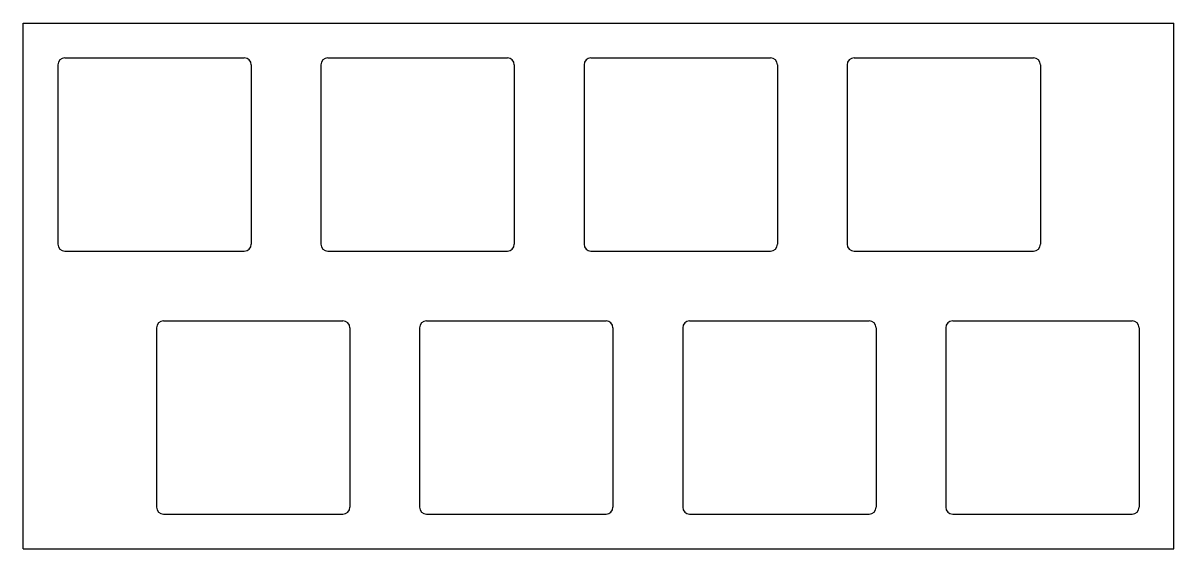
# Model space of a CAD drawing. Header units: millimetres. Extents: x 0 to 83.3, y -114.3 to -76.2.
import ezdxf

# ---------------------------------------------------------------- set-up
doc = ezdxf.new("R2010")
doc.units = ezdxf.units.MM

msp = doc.modelspace()

# ---------------------------------------------------------------- linework, layer by layer
for p, q in [((0, -76.2), (83.34375, -76.2)), ((0, -114.3), (0, -76.2)), ((83.34375, -114.3), (83.34375, -76.2)), ((3.025, -78.725), (16.025, -78.725)), ((22.075, -78.725), (35.075, -78.725)), ((41.125, -78.725), (54.125, -78.725)), ((60.175, -78.725), (73.175, -78.725)), ((2.525, -79.225), (2.525, -92.225)), ((16.525, -79.225), (16.525, -92.225)), ((21.575, -79.225), (21.575, -92.225)), ((35.575, -79.225), (35.575, -92.225)), ((40.625, -79.225), (40.625, -92.225)), ((54.625, -79.225), (54.625, -92.225)), ((59.675, -79.225), (59.675, -92.225)), ((73.675, -79.225), (73.675, -92.225)), ((3.025, -92.725), (16.025, -92.725)), ((22.075, -92.725), (35.075, -92.725)), ((41.125, -92.725), (54.125, -92.725)), ((60.175, -92.725), (73.175, -92.725)), ((9.66875, -98.275), (9.66875, -111.275)), ((10.16875, -97.775), (23.16875, -97.775)), ((23.66875, -98.275), (23.66875, -111.275)), ((28.71875, -98.275), (28.71875, -111.275)), ((29.21875, -97.775), (42.21875, -97.775)), ((42.71875, -98.275), (42.71875, -111.275)), ((47.76875, -98.275), (47.76875, -111.275)), ((48.26875, -97.775), (61.26875, -97.775)), ((61.76875, -98.275), (61.76875, -111.275)), ((66.81875, -98.275), (66.81875, -111.275)), ((67.31875, -97.775), (80.31875, -97.775)), ((80.81875, -98.275), (80.81875, -111.275)), ((10.16875, -111.775), (23.16875, -111.775)), ((29.21875, -111.775), (42.21875, -111.775)), ((48.26875, -111.775), (61.26875, -111.775)), ((67.31875, -111.775), (80.31875, -111.775)), ((0, -114.3), (83.34375, -114.3))]:
    msp.add_line(p, q)
for centre, start, end in [((3.025, -79.225), 90, 180), ((16.025, -79.225), 0, 90), ((22.075, -79.225), 90, 180), ((35.075, -79.225), 0, 90), ((41.125, -79.225), 90, 180), ((54.125, -79.225), 0, 90), ((60.175, -79.225), 90, 180), ((73.175, -79.225), 0, 90), ((3.025, -92.225), 180, 270), ((16.025, -92.225), 270, 0), ((22.075, -92.225), 180, 270), ((35.075, -92.225), 270, 0), ((41.125, -92.225), 180, 270), ((54.125, -92.225), 270, 0), ((60.175, -92.225), 180, 270), ((73.175, -92.225), 270, 0), ((10.16875, -98.275), 90, 180), ((23.16875, -98.275), 0, 90), ((29.21875, -98.275), 90, 180), ((42.21875, -98.275), 0, 90), ((48.26875, -98.275), 90, 180), ((61.26875, -98.275), 0, 90), ((67.31875, -98.275), 90, 180), ((80.31875, -98.275), 0, 90), ((10.16875, -111.275), 180, 270), ((23.16875, -111.275), 270, 0), ((29.21875, -111.275), 180, 270), ((42.21875, -111.275), 270, 0), ((48.26875, -111.275), 180, 270), ((61.26875, -111.275), 270, 0), ((67.31875, -111.275), 180, 270), ((80.31875, -111.275), 270, 0)]:
    msp.add_arc(centre, 0.5, start, end)

doc.saveas('drawing.dxf')
